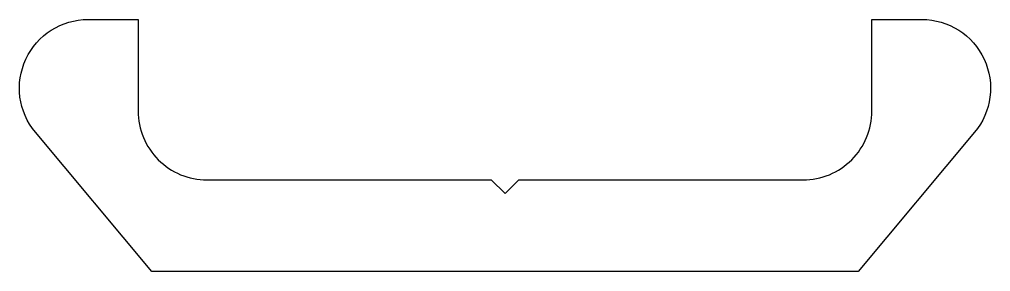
# Model space of a CAD drawing. Extents: x 226.5 to 247.7, y 305.7 to 311.2.
import ezdxf

# ---------------------------------------------------------------- set-up
doc = ezdxf.new("R2010")
doc.units = 0
doc.layers.get('0').update_dxf_attribs({"linetype": 'CONTINUOUS'})

msp = doc.modelspace()

# ---------------------------------------------------------------- linework, layer by layer
msp.add_lwpolyline([(226.869, 308.734, -0.636496), (228.02, 311.196), (229.11, 311.196), (229.11, 309.196, 0.414214), (230.61, 307.696), (236.809, 307.696), (237.11, 307.396), (237.41, 307.696), (243.61, 307.696, 0.414214), (245.11, 309.196), (245.11, 311.196), (246.2, 311.196, -0.636496), (247.35, 308.734), (244.81, 305.696), (237.11, 305.696), (229.41, 305.696)], format="xyb", close=True)

doc.saveas('drawing.dxf')
